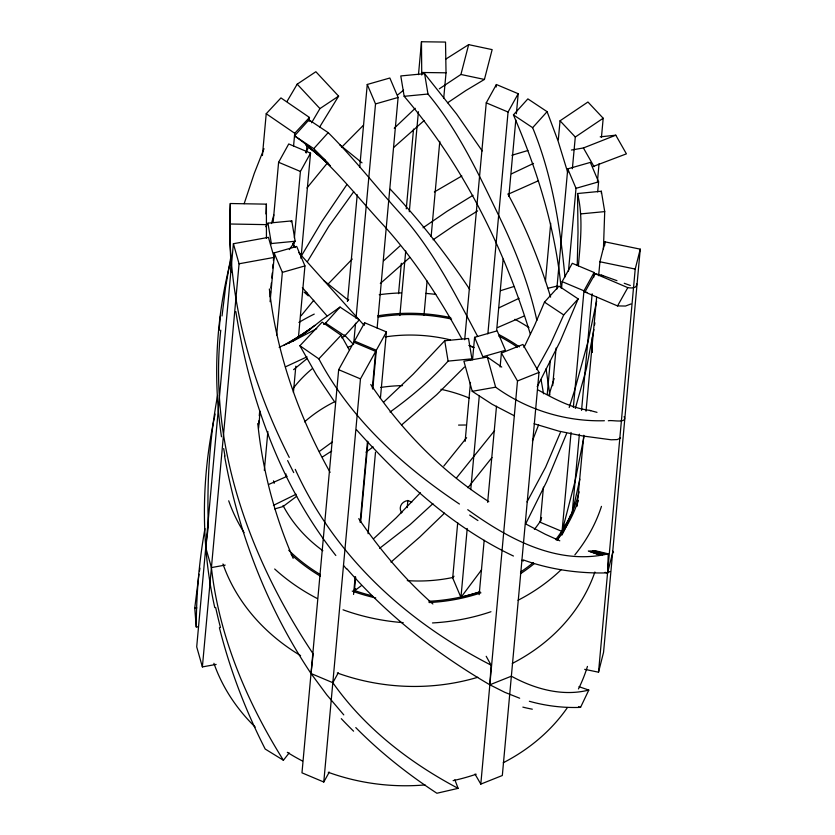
<?xml version="1.0" encoding="UTF-8"?>
<svg xmlns="http://www.w3.org/2000/svg" width="835" height="835" viewBox="0 0 835 835"><rect width="100%" height="100%" fill="white"/><g stroke="black" fill="none" stroke-linecap="round" stroke-linejoin="round"><path stroke-width="1.25" d="M266.438 238.194L266.396 204.147L230.314 203.521L229.802 240.177L231.347 271.918M198.323 626.824L196.246 626.939C196.371 593.998 199.137 561.047 204.961 528.618M592.339 352.464L592.339 337.371M230.314 203.521C225.868 291.728 249.467 379.163 289.254 457.403M595.334 550.756L608.256 553.835L607.567 572.883C579.02 573.635 550.202 569.668 523.305 559.92M265.968 213.979L266.396 204.147M577.235 265.248L578.018 232.558L577.528 193.522L601.346 191.236L604.717 211.61L603.434 249.007M486.2 656.289L491.084 665.14L489.842 684.794L504.831 692.33L519.673 698.227M220.753 330.18C208.322 445.431 249.915 559.106 313.177 653.878L311.017 673.511L326.715 694.751L343.78 714.885M306.288 152.982L306.977 145.374M309.127 121.263L309.461 117.464L280.957 97.914L266.219 113.737L262.42 155.519M270.091 301.717L274.12 257.41L268.452 237.359L233.393 243.726L196.705 646.864L202.383 666.914L216.15 664.409M202.383 666.914L239.071 263.776L233.393 243.726M273.128 222.444L278.608 162.282L288.743 143.954L310.547 153.139L300.965 258.412M258.474 424.629L258.808 420.861M259.267 415.851L259.727 410.841M270.102 296.79L270.561 291.77M270.905 288.012L271.354 283.002M271.813 277.982L272.273 272.972M272.732 267.962L273.066 264.204M273.41 260.437L274.099 252.921L296.686 246.45L304.942 265.906L298.439 337.34M258.568 428.303L260.071 411.843M293.576 145.937L294.734 133.287L309.461 117.464M264.33 470.397L267.868 431.538M276.646 335.033L282.355 272.367L274.099 252.921M293.576 246.659L294.024 241.649M294.369 237.891L300.412 171.457L310.547 153.139M285.779 476.461L286.008 473.956M293.419 392.492L295.82 366.168M372.337 388.108L375.677 351.399L353.863 342.214L338.666 369.696L301.978 772.834L323.782 782.019L329.261 772.125M347.527 301.299L357.223 194.764M359.728 167.188L367.264 84.471L389.851 78.01L398.107 97.455L377.117 328.071M353.727 343.3L355.553 323.249M356.013 318.239L375.52 103.926L367.264 84.471M364.404 325.253L364.634 322.748L386.448 331.923L380.395 398.347M323.782 782.019L360.469 378.881L375.677 351.399M353.56 594.447L355.167 576.724M360.125 522.292L367.494 441.277M361.127 585.826L354.405 590.888L355.668 577.1M360.678 521.958L367.984 441.746M372.775 389.1L376.314 350.251L386.448 331.923M368.078 533.711L375.499 452.246M398.556 293.659L401.322 263.286M406.269 208.844L413.534 129.101M418.481 74.659L421.477 41.75L445.525 42.074L446.026 72.812L443.719 98.196M399.861 315.546L405.737 250.98M409.307 211.735L418.408 111.733M421.748 75.025L421.477 41.75M401.301 513.014L401.374 512.231A9.634 8.183 5.2 0 1 407.856 500.499L411.78 502.148M423.971 315.265L427.092 280.998M431.131 236.566L439.794 141.355M407.209 507.607L407.856 500.499M464.698 339.72L486.252 102.851L496.387 84.523L518.201 93.708L516.374 113.758M496.157 87.028L496.387 84.523M479.968 591.952L460.951 597.401L452.695 577.956L457.705 522.804M465.126 441.339L470.481 382.44M472.537 359.875L474.593 337.319L497.18 330.848L505.436 350.303L482.849 356.764L474.593 337.319M467.224 528.471L460.951 597.401L481.597 569.773M470.752 489.613L479.311 395.623M487.87 333.864L508.066 112.026L518.201 93.708M496.637 330.577L503.14 259.142M508.849 196.476L515.8 120.021M480.803 784.107L517.491 380.979L501.397 353.069L522.919 344.469L539.013 372.379L502.326 775.506L480.803 784.107L475.011 774.066M545.412 281.572L550.714 223.342M558.312 139.8L560.045 120.804L587.934 102.016L603.194 118.236L601.461 137.232M547.228 394.464L550.307 360.626M556.799 289.192L567.758 168.868L590.345 162.407L598.601 181.853L597.683 191.883M579.824 479.207L572.194 513.128L562.059 531.457L540.245 522.272L543.439 487.181M552.676 385.655L556.1 348.059M561.579 287.898L562.143 281.635L572.278 263.307L594.092 272.492L593.633 277.502M568.478 271.041L576.014 188.313L567.758 168.868M571.067 432.436L562.059 531.457L575.002 481.482L584.103 436.308M573.353 407.376L583.957 290.82L594.092 272.492M597.432 181.539L599.039 163.817M572.194 513.128L579.375 434.169M581.546 410.361L592.151 293.795M604.623 245.647L604.968 241.847L640.247 249.164L603.559 652.292L598.528 672.196L584.667 669.326M598.528 672.196L635.216 269.068L640.247 249.164M479.165 594.677L484.175 540.287M487.661 502.336L496.501 406.207M500.113 366.993L501.397 353.069M572.361 168.743L575.294 137.034L560.045 120.804M577.183 506.177L583.78 435.254M586.024 411.196L596.639 297.218M598.643 275.686L599.937 261.762L604.968 241.847M196.246 626.939L194.753 608.057L198.96 574.25M578.384 265.864C580.429 241.816 583.341 217.277 577.528 193.522M222.026 315.974L225.544 287.49L230.877 256.7M594.551 325.045L594.875 322.811M593.883 329.522L586.327 368.903L575.346 408.43M199.45 571.182L199.962 568.113M217.57 395.466C209.773 438.124 206.756 481.649 208.343 524.975M596.66 301.07L587.976 341.713L575.023 388.901M214.251 418.231C201.151 480.522 200.943 545.453 214.772 607.629M214.459 417.187L215.117 414.056M230.105 263.244C215.785 319.784 212.946 379.08 221.484 436.768M230.397 262.086L230.982 259.758M605.051 572.361L607.567 572.883L612.598 552.979L613.516 552.405L612.525 550.933M439.314 88.813L460.93 74.472L468.654 44.641L492.149 49.62L484.425 79.44L465.94 90.493L447.643 102.757M271.49 223.55L273.838 214.877M540.245 522.272L541.591 517.523M244.164 203.667L254.299 173.304L264.006 148.703M553.563 380.468L554.158 378.495M574.71 389.945L569.188 407.501M553.25 381.459L548.908 395.195M538.544 424.984L532.427 440.838M566.621 433.511L546.685 481.555L525.674 523.879M560.348 432.593L545.599 467.214L527.031 501.929M523.983 347.485L534.661 325.243L544.483 302.134L558.939 286.123L578.164 298.909L560.045 341.64L537.176 386.709M578.164 298.909L563.709 314.931L550.223 344.678L536.519 369.55M265.78 226.723L267.972 223.164L291.791 220.889L295.162 241.252L289.338 249.592M529.359 701.275C545.975 705.94 563.301 708.038 580.555 707.381L588.8 690.065L579.01 686.704M305.808 152.586L309.033 146.355M609.884 571.526L607.567 572.883M364.634 322.748L354.499 341.066L376.314 350.251M354.405 590.888L355.606 588.727M355.793 727.598C380.259 752.439 407.772 774.128 436.893 793.25L458.112 788.355C409.484 762.616 364.686 727.984 332.821 682.696L338.3 672.801M301.08 256.428L321.746 221.703L346.65 184.932M630.999 303.95L625.54 306.038L617.545 305.923L584.907 292.01L595.146 273.734L602.839 275.675M617.545 305.923L627.795 287.637C630.801 288.19 637.262 288.566 636.719 283.921M311.58 122.766L319.941 108.592L338.613 96.15L315.87 71.727L297.197 84.168L287.021 101.442M307.416 261.637L328.854 226.254L353.696 191.758M319.721 126.91L338.613 96.15M291.081 221.839L291.791 220.889M491.982 457.528L467.903 487.744M452.695 577.956L454.01 576.202M466.629 437.707L443.813 466.045M494.623 430.557L456.484 477.944M308.365 186.247L327.445 162.971M219.407 627.711C229.969 669.733 245.532 710.449 265.196 749.047L283.409 760.257L289.161 752.961M301.091 315.797L313.741 300.308M347.339 301.153L348.686 299.462M470.418 360.49L471.911 358.831L468.529 338.457L444.721 340.743L413.21 374.163L383.568 402.251M461.797 338.78C439.857 298.554 414.734 259.768 383.923 225.721C355.063 194.764 329.543 160.299 294.536 135.865L308.981 119.843L328.207 132.64C354.416 158.723 377.002 188.146 401.959 215.388C433.689 251.293 455.409 294.452 477.683 336.484M294.536 135.865L313.762 148.651L328.207 132.64M323.594 324.397L325.598 323.103L340.043 307.082L359.269 319.878L344.824 335.889L341.745 337.893M561.141 288.023C555.244 228.101 537.229 169.996 513.421 114.896L527.866 98.885L547.102 111.671L558.124 141.167L567.821 172.772M564.961 276.938C560.16 226.181 552.144 175.099 532.646 127.692L547.102 111.671M327.654 284.474L352.266 259.038M471.911 358.831L448.092 361.106C430.818 380.28 411.008 397.032 390.039 412.031M420.423 492.744L396.281 517.731L373.955 538.398M270.509 244.457L271.354 243.538L295.162 241.252M341.557 147.336L363.455 125.24M335.127 402.647L316.475 374.946L299.911 345.753L322.153 322.112L341.087 335.221L349.249 349.907M459.427 504.027C403.055 466.4 350.95 419.4 318.845 358.862L341.087 335.221M464.417 367.087L436.621 394.757L401.708 424.838M394.235 128.246L415.245 108.279M444.502 513.139L419.807 536.999L390.968 562.132M432.927 503.651L410.1 524.63L379.612 548.313M620.593 437.978L617.253 439.575L611.199 439.794L582.736 435.974L558.855 431.142L534.066 423.742M393.911 147.273L424.201 120.511M383.735 260.677L400.017 245.918M380.332 283.503L409.808 257.472M306.81 331.923L321.527 320.149L340.043 307.082M293.596 369.634L307.311 358.413M397.825 94.825L403.587 90.149M296.686 496.251L283.044 506.542L274.715 508.922M319.367 451.432L332.413 441.892M373.13 446.882L366.033 452.142M423.042 227.778L446.976 211.349L473.017 195.306M314.785 325.368L293.012 341.108L279.13 347.266M433.083 239.791L454.344 225.304L477.63 210.911M575.294 137.034L603.194 118.236M445.796 59.097L468.654 44.641M331.725 450.973L322.414 456.995M434.357 191.956L461.828 175.987M316.736 328.666L293.012 341.108L310.651 328.708L288.388 343.206L305.725 332.591L284.015 345.126M273.41 505.384L296.122 494.236M498.787 307.906L519.036 298.314M511.563 173.816L533.534 163.41M509.162 193.783L538.304 180.798M497.702 327.508L524.474 315.891M307.019 356.848L285.445 366.857M268.995 484.331L287.167 476.274M517.491 380.979L539.013 372.379M571.411 150.029L583.414 147.962L615.781 135.197L626.407 153.849L592.547 166.708M500.562 290.674L514.026 286.478M511.876 155.268L527.877 150.509M375.52 103.926L398.107 97.455M282.355 272.367L304.942 265.906M576.014 188.313L598.601 181.853M548.251 288.19L557.112 286.092M588.8 690.065C562.487 696.776 534.588 688.979 511.364 676.193L489.842 684.794C436.621 653.669 387.221 615.228 346.702 568.583M608.256 553.835C557.008 565.765 507.983 538.617 467.736 509.684M239.071 263.776L274.12 257.41M208.374 525.862L205.744 547.541L211.422 567.591L225.189 565.086M501.731 367.056L487.306 357.067L463.905 361.221L472.245 391.323L492.212 404.307L514.203 415.726M472.245 391.323L495.646 387.179C527 409.933 565.712 421.769 604.394 420.736M600.208 136.846L615.781 135.197M482.212 150.937L456.568 113.988L424.597 73.668L400.79 75.943L404.171 96.317C462.966 165.027 504.142 247.859 530.308 334.083M404.171 96.317L427.979 94.031C458.54 130.667 478.695 174.327 499.403 216.933C515.435 249.989 529.066 284.391 536.863 320.389M580.909 213.885L604.717 211.61M194.753 608.057L196.841 607.943M421.978 72.488L446.026 72.812M608.308 420.777C611.982 419.681 627.722 423.888 624.121 416.602M230.533 224.01L266.605 224.646M584.907 292.01L587.015 292.344M589.176 410.298C570.754 407.877 554.19 398.723 538.116 389.987M599.937 261.762L635.216 269.068M460.93 74.472L484.425 79.44M589.552 410.371L590.669 410.674M593.163 550.62L606.575 554.137M589.896 410.455L596.994 412.344M592.266 550.891L604.686 554.461L592.297 550.902M590.397 550.943L602.588 554.795M578.582 706.713L580.555 707.381M589.259 551.277L600.271 555.129L588.32 550.954M601.179 275.007L616.95 280.664M624.236 283.284L630.3 285.455M559.805 540.819L545.234 534.233L526.196 524.192M486.252 102.851L508.066 112.026M278.608 162.282L300.412 171.457M562.143 281.635L583.957 290.82M468.946 345.419L473.539 347.35M338.666 369.696L360.469 378.881M401.374 512.231L402.021 512.502M332.821 682.696L311.017 673.511C267.367 608.172 238.382 533.325 224.563 456.067M595.146 273.734L627.795 287.637M513.452 556.027C452.257 527.146 401.385 479.76 356.587 429.868M491.084 665.14C406.488 621.689 335.117 556.976 295.256 469.353M488.809 501.658C441.705 471.545 401.969 430.724 370.761 384.507M513.421 114.896L532.646 127.692M544.483 302.134L563.709 314.931M325.598 323.103L344.824 335.889M266.219 113.737L294.734 133.287M299.911 345.753L318.845 358.862M305.589 291.958L307.071 293.002M323.646 280.393L348.445 300.297M305.693 144.987L325.222 160.163L328.677 163.89L309.952 148.098L325.222 160.163L313.762 148.651M339.782 144.81L362.025 162.825M304.138 292.156L308.313 295.861M432.874 603.976C404.505 578.989 380.008 549.837 358.737 518.66M314.461 151.312L330.441 165.821M308.981 119.843L310.756 121.461M353.612 344.563L344.479 335.033M390.258 189.201C419.587 220.242 446.172 253.913 469.781 289.495M297.197 84.168L319.941 108.592M302.353 287.637L326.913 315.755M363.319 324.46L298.638 252.452M335.827 555.484C280.487 485.626 249.686 398.911 235.846 311.591M295.162 247.577L292.688 243.34M283.409 760.257C246.826 701.807 219.052 636.573 211.422 567.591M583.414 147.962L594.04 166.614M330.107 472.359C298.429 415.872 276.583 353.487 269.361 288.973M507.868 193.95C525.768 226.682 539.754 261.459 550.609 297.124M293.148 558.323C274.6 515.529 262.514 469.928 257.785 423.522M458.112 788.355L454.866 779.807M487.306 357.067L495.646 387.179M541.059 379.57L543.554 393.796M424.597 73.668L427.979 94.031M444.721 340.743L448.092 361.106M267.972 223.164L271.354 243.538M546.059 368.757L549.879 394.997M601.346 191.236L601.398 193.47M220.461 627.492A644.63 582.903 0.1 0 1 215.649 607.473M353.581 731.178A644.63 465.596 -73.8 0 1 341.296 718.664M532.312 709.186A644.63 222.277 64.7 0 1 522.856 707.109M587.443 666.424A194.127 164.986 5.2 0 1 578.446 688.948M567.456 707.516A194.127 164.986 5.2 0 1 503.244 762.752M476.169 774.222A194.127 164.986 5.2 0 1 453.113 780.641M425.057 784.91A194.127 164.986 5.2 0 1 328.249 772.291M302.479 761.009A194.127 164.986 5.2 0 1 287.313 752.325M255.197 727.066A194.127 164.986 5.2 0 1 213.917 663.293M594.896 572.006A194.127 164.986 5.2 0 1 512.283 663.439M477.766 677.279A194.127 164.986 5.2 0 1 337.288 672.979M300.59 655.611A194.127 164.986 5.2 0 1 222.955 563.969M540.736 520.664A144.465 122.787 5.2 0 1 534.348 529.432M453.332 577.371A144.465 122.787 5.2 0 1 407.282 580.617M322.853 550.714A144.465 122.787 5.2 0 1 283.023 505.478M274.172 483.319A144.465 122.787 5.2 0 1 273.504 480.835M293.075 388.494A144.465 122.787 5.2 0 1 312.113 368.788M347.569 347.423A144.465 122.787 5.2 0 1 351.18 345.951M385.206 336.912A144.465 122.787 5.2 0 1 450.43 339.887M469.312 345.711A144.465 122.787 5.2 0 1 474.082 347.579M579.156 491.846A168.545 143.244 5.2 0 1 555.661 539.65M533.252 562.613A168.545 143.244 5.2 0 1 520.529 572.048M479.718 591.858A168.545 143.244 5.2 0 1 428.887 601.263M372.473 595.846A168.545 143.244 5.2 0 1 353.967 590.335M320.118 574.438A168.545 143.244 5.2 0 1 288.774 550.286M378.109 317.081A168.545 143.244 5.2 0 1 451.61 319.085M498.819 336.046A168.545 143.244 5.2 0 1 517.387 347.13M304.556 421.863A144.465 122.787 5.2 0 1 333.593 402.293M380.603 387.461A144.465 122.787 5.2 0 1 402.533 385.613M440.943 389.308A144.465 122.787 5.2 0 1 469.479 398.128M565.378 524.432A162.136 137.796 5.2 0 1 557.352 540.047M306.998 188.011A662.896 575.127 37.7 0 1 308.355 186.236M458.561 425.088A662.896 5.699 -1.3 0 1 465.606 425.005M523.462 560.943A661.216 272.638 74.1 0 1 521.729 560.316M477.923 520.549A662.896 75.213 41.9 0 1 469.667 515.049M346.452 568.865A661.216 512.241 -60.8 0 1 343.509 565.441M293.711 472.589A662.896 318.511 81.7 0 1 287.637 460.586M224.97 456.035A661.216 587.402 21.6 0 1 223.686 448.552M219.125 330.378A662.896 540.997 -49.2 0 1 220.367 316.141M601.461 506.375A194.127 164.986 5.2 0 1 574.866 554.847M561.026 569.846A194.127 164.986 5.2 0 1 518.034 600.261M490.959 611.721A194.127 164.986 5.2 0 1 432.478 622.941M403.201 622.639A194.127 164.986 5.2 0 1 343.039 609.8M317.269 598.518A194.127 164.986 5.2 0 1 274.684 569M244.091 532.636A194.127 164.986 5.2 0 1 228.707 500.791M298.92 322.456A194.127 164.986 5.2 0 1 314.242 314.096M379.236 294.703A194.127 164.986 5.2 0 1 401.343 292.897M425.693 293.409A194.127 164.986 5.2 0 1 435.818 294.39M514.955 319.294A194.127 164.986 5.2 0 1 528.941 327.591M578.206 500.572A170.048 144.528 5.2 0 1 556.924 540.37M534.317 563.552A170.048 144.528 5.2 0 1 520.466 573.739M480.929 592.84A170.048 144.528 5.2 0 1 429.013 602.546M375.74 597.933A170.048 144.528 5.2 0 1 352.234 591.096M320.369 576.129A170.048 144.528 5.2 0 1 291.196 554.482M377.785 315.818A170.048 144.528 5.2 0 1 450.712 317.582M499.58 334.95A170.048 144.528 5.2 0 1 519.37 346.88M570.347 515.529A163.639 139.08 5.2 0 1 561.851 535.141"/></g></svg>
